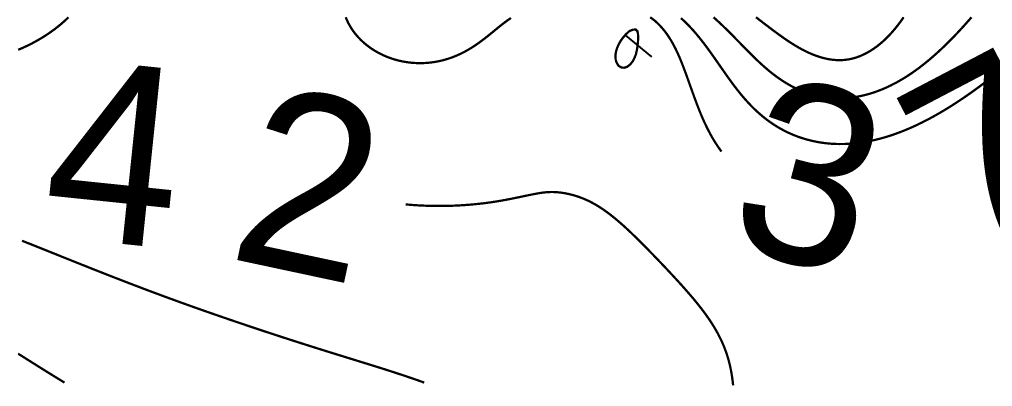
# Model space of a CAD drawing. Extents: x 570309 to 580772, y 150222 to 156182.
# Drawn here: x 575529 to 578966, y 150222 to 151518 of the extents above; entities that cross this region are included whole.
import ezdxf
from ezdxf.enums import TextEntityAlignment as Align

# ---------------------------------------------------------------- set-up
doc = ezdxf.new("R2010")
doc.units = 0
for name, color, linetype in [('Contour_Annotations', 2, 'CONTINUOUS'), ('Contour_Hachures', 3, 'CONTINUOUS'), ('Contour_Lines', 1, 'CONTINUOUS')]:
    doc.layers.add(name, color=color, linetype=linetype)
doc.styles.get("Standard").update_dxf_attribs({"font": 'txt', "width": 1.371482})

msp = doc.modelspace()

# ---------------------------------------------------------------- linework, layer by layer
at = {"layer": 'Contour_Hachures', "color": 7}
msp.add_line((577668.67, 151463.27), (577761.32, 151386.16), dxfattribs=at)
at = {"layer": 'Contour_Lines', "color": 7, "const_width": 8, "flags": 128}
for points in [[(575702.45, 151526.26), (575694.73, 151518.88), (575691.94, 151516.25), (575684.72, 151509.75), (575680.78, 151506.25), (575674.72, 151501.1), (575668.9, 151496.24), (575664.71, 151492.9), (575656.23, 151486.24), (575654.71, 151485.09), (575644.71, 151477.68), (575642.72, 151476.23), (575634.7, 151470.63), (575628.26, 151466.23), (575624.7, 151463.89), (575614.69, 151457.46), (575612.72, 151456.22), (575604.69, 151451.35), (575595.97, 151446.22), (575594.69, 151445.49), (575584.68, 151439.91), (575577.84, 151436.21), (575574.68, 151434.56), (575564.67, 151429.47), (575558.06, 151426.21), (575554.67, 151424.59), (575544.67, 151419.93), (575536.34, 151416.21), (575534.66, 151415.48), (575524.66, 151411.24)], [(577265.36, 151523.65), (577255.36, 151516.87), (577254.49, 151516.25), (577245.35, 151509.66), (577240.88, 151506.25), (577235.35, 151502.03), (577228.06, 151496.24), (577225.34, 151494.1), (577215.67, 151486.24), (577215.34, 151485.97), (577205.34, 151477.78), (577203.47, 151476.23), (577195.33, 151469.6), (577191.21, 151466.23), (577185.33, 151461.5), (577178.72, 151456.22), (577175.32, 151453.56), (577165.82, 151446.22), (577165.32, 151445.84), (577155.32, 151438.43), (577152.25, 151436.21), (577145.31, 151431.32), (577137.81, 151426.21), (577135.31, 151424.54), (577125.3, 151418.13), (577122.16, 151416.21), (577115.3, 151412.1), (577105.3, 151406.43), (577104.87, 151406.2), (577095.29, 151401.16), (577085.29, 151396.25), (577085.18, 151396.2), (577075.28, 151391.72), (577065.28, 151387.56), (577061.73, 151386.19), (577055.28, 151383.75), (577045.27, 151380.31), (577035.27, 151377.22), (577031.57, 151376.19), (577025.26, 151374.46), (577015.26, 151372.04), (577005.26, 151369.95), (576995.25, 151368.18), (576985.25, 151366.74), (576980.32, 151366.18), (576975.24, 151365.61), (576965.24, 151364.8), (576955.24, 151364.3), (576945.23, 151364.11), (576935.23, 151364.24), (576925.22, 151364.68), (576915.22, 151365.42), (576908.17, 151366.18), (576905.22, 151366.5), (576895.21, 151367.89), (576885.21, 151369.61), (576875.2, 151371.66), (576865.2, 151374.06), (576857.42, 151376.19), (576855.2, 151376.8), (576845.19, 151379.92), (576835.19, 151383.42), (576828.03, 151386.19), (576825.18, 151387.32), (576815.18, 151391.64), (576805.57, 151396.2), (576805.18, 151396.39), (576795.17, 151401.63), (576787.14, 151406.2), (576785.17, 151407.37), (576775.16, 151413.68), (576771.41, 151416.21), (576765.16, 151420.61), (576757.7, 151426.21), (576755.15, 151428.21), (576745.58, 151436.21), (576745.15, 151436.6), (576735.15, 151445.91), (576734.83, 151446.22), (576725.22, 151456.22), (576725.14, 151456.31), (576716.62, 151466.23), (576715.14, 151468.1), (576708.92, 151476.23), (576705.13, 151481.67), (576702.04, 151486.24), (576695.92, 151496.24), (576695.13, 151497.67), (576690.49, 151506.25), (576685.75, 151516.25), (576685.13, 151517.73), (576681.6, 151526.26)], [(578005.66, 151055.81), (578005.49, 151056.04), (577998.41, 151066.05), (577995.66, 151070.08), (577991.69, 151076.05), (577985.65, 151085.5), (577985.31, 151086.06), (577979.22, 151096.06), (577975.65, 151102.16), (577973.43, 151106.07), (577967.9, 151116.07), (577965.64, 151120.27), (577962.61, 151126.07), (577957.56, 151136.08), (577955.64, 151139.97), (577952.7, 151146.08), (577948.04, 151156.09), (577945.64, 151161.4), (577943.55, 151166.09), (577939.22, 151176.1), (577935.63, 151184.63), (577935.03, 151186.1), (577930.94, 151196.11), (577926.99, 151206.11), (577925.63, 151209.58), (577923.11, 151216.12), (577919.32, 151226.12), (577915.62, 151236.1), (577915.61, 151236.12), (577911.94, 151246.13), (577908.32, 151256.13), (577905.62, 151263.63), (577904.73, 151266.14), (577901.16, 151276.14), (577897.6, 151286.15), (577895.62, 151291.68), (577894.04, 151296.15), (577890.46, 151306.16), (577886.87, 151316.16), (577885.61, 151319.57), (577883.23, 151326.17), (577879.54, 151336.17), (577875.8, 151346.17), (577875.61, 151346.66), (577871.95, 151356.18), (577868.01, 151366.18), (577865.6, 151372.04), (577863.94, 151376.19), (577859.72, 151386.19), (577855.6, 151395.54), (577855.32, 151396.2), (577850.7, 151406.2), (577845.84, 151416.21), (577845.6, 151416.66), (577840.68, 151426.21), (577835.59, 151435.48), (577835.2, 151436.21), (577829.34, 151446.22), (577825.59, 151452.12), (577823.03, 151456.22), (577816.22, 151466.23), (577815.58, 151467.08), (577808.82, 151476.23), (577805.58, 151480.22), (577800.72, 151486.24), (577795.58, 151491.99), (577791.78, 151496.24), (577785.57, 151502.47), (577781.77, 151506.25), (577775.57, 151511.78), (577770.39, 151516.25), (577765.56, 151520.02), (577757.11, 151526.26)], [(578891.78, 151526.26), (578886.02, 151519.65), (578883.06, 151516.25), (578876.01, 151508.29), (578874.22, 151506.25), (578866.01, 151497.09), (578865.25, 151496.24), (578856.14, 151486.24), (578856, 151486.1), (578846.88, 151476.23), (578846, 151475.3), (578837.46, 151466.23), (578836, 151464.7), (578827.88, 151456.22), (578825.99, 151454.3), (578818.1, 151446.22), (578815.99, 151444.11), (578808.11, 151436.21), (578805.98, 151434.13), (578797.9, 151426.21), (578795.98, 151424.37), (578787.44, 151416.21), (578785.98, 151414.84), (578776.72, 151406.2), (578775.97, 151405.52), (578765.97, 151396.44), (578765.69, 151396.2), (578755.96, 151387.61), (578754.35, 151386.19), (578745.96, 151379.01), (578742.64, 151376.19), (578735.96, 151370.65), (578730.51, 151366.18), (578725.95, 151362.54), (578717.91, 151356.18), (578715.95, 151354.66), (578705.94, 151347.05), (578704.78, 151346.17), (578695.94, 151339.69), (578691.04, 151336.17), (578685.94, 151332.58), (578676.59, 151326.17), (578675.93, 151325.72), (578665.93, 151319.13), (578661.29, 151316.16), (578655.92, 151312.8), (578645.92, 151306.71), (578644.97, 151306.16), (578635.92, 151300.9), (578627.39, 151296.15), (578625.91, 151295.34), (578615.91, 151290.05), (578608.18, 151286.15), (578605.9, 151285.01), (578595.9, 151280.24), (578586.81, 151276.14), (578585.89, 151275.74), (578575.89, 151271.49), (578565.89, 151267.51), (578562.22, 151266.14), (578555.88, 151263.79), (578545.88, 151260.33), (578535.87, 151257.15), (578532.39, 151256.13), (578525.87, 151254.23), (578515.87, 151251.57), (578505.86, 151249.19), (578495.86, 151247.08), (578490.71, 151246.13), (578485.85, 151245.23), (578475.85, 151243.65), (578465.85, 151242.35), (578455.84, 151241.32), (578445.84, 151240.57), (578435.83, 151240.1), (578425.83, 151239.92), (578415.83, 151240.01), (578405.82, 151240.39), (578395.82, 151241.06), (578385.81, 151242.02), (578375.81, 151243.27), (578365.81, 151244.83), (578358.85, 151246.13), (578355.8, 151246.69), (578345.8, 151248.85), (578335.79, 151251.32), (578325.79, 151254.12), (578319.33, 151256.13), (578315.79, 151257.24), (578305.78, 151260.68), (578295.78, 151264.46), (578291.69, 151266.14), (578285.77, 151268.57), (578275.77, 151273.04), (578269.32, 151276.14), (578265.77, 151277.86), (578255.76, 151283.03), (578250.12, 151286.15), (578245.76, 151288.57), (578235.75, 151294.47), (578233.07, 151296.15), (578225.75, 151300.75), (578217.61, 151306.16), (578215.75, 151307.4), (578205.74, 151314.43), (578203.39, 151316.16), (578195.74, 151321.82), (578190.13, 151326.17), (578185.73, 151329.58), (578177.62, 151336.17), (578175.73, 151337.7), (578165.73, 151346.17), (578165.72, 151346.17), (578155.72, 151354.96), (578154.38, 151356.18), (578145.72, 151364.05), (578143.45, 151366.18), (578135.71, 151373.42), (578132.85, 151376.19), (578125.71, 151383.04), (578122.51, 151386.19), (578115.7, 151392.86), (578112.39, 151396.2), (578105.7, 151402.86), (578102.43, 151406.2), (578095.7, 151412.99), (578092.58, 151416.21), (578085.69, 151423.21), (578082.8, 151426.21), (578075.69, 151433.47), (578073.05, 151436.21), (578065.68, 151443.73), (578063.29, 151446.22), (578055.68, 151453.95), (578053.48, 151456.22), (578045.68, 151464.1), (578043.6, 151466.23), (578035.67, 151474.13), (578033.59, 151476.23), (578025.67, 151484.02), (578023.43, 151486.24), (578015.66, 151493.73), (578013.09, 151496.24), (578005.66, 151503.25), (578002.51, 151506.25), (577995.66, 151512.56), (577991.66, 151516.25), (577985.65, 151521.62), (577980.48, 151526.26)], [(578405.82, 151375.56), (578400.51, 151376.19), (578395.82, 151376.75), (578385.81, 151378.4), (578375.81, 151380.49), (578365.81, 151382.99), (578355.8, 151385.9), (578354.89, 151386.19), (578345.8, 151389.21), (578335.79, 151392.9), (578327.59, 151396.2), (578325.79, 151396.94), (578315.79, 151401.36), (578305.78, 151406.1), (578305.59, 151406.2), (578295.78, 151411.21), (578286.51, 151416.21), (578285.77, 151416.61), (578275.77, 151422.34), (578269.29, 151426.21), (578265.77, 151428.34), (578255.76, 151434.61), (578253.29, 151436.21), (578245.76, 151441.14), (578238.2, 151446.22), (578235.75, 151447.87), (578225.75, 151454.82), (578223.77, 151456.22), (578215.75, 151461.94), (578209.85, 151466.23), (578205.74, 151469.2), (578196.22, 151476.23), (578195.74, 151476.59), (578185.73, 151484.08), (578182.91, 151486.24), (578175.73, 151491.65), (578169.74, 151496.24), (578165.73, 151499.27), (578156.64, 151506.25), (578155.72, 151506.94), (578145.72, 151514.62), (578143.63, 151516.25), (578135.71, 151522.31), (578130.62, 151526.26)], [(578652.16, 151526.26), (578645.92, 151517.45), (578645.08, 151516.25), (578637.73, 151506.25), (578635.92, 151503.89), (578630.07, 151496.24), (578625.91, 151491.07), (578622.04, 151486.24), (578615.91, 151478.99), (578613.57, 151476.23), (578605.9, 151467.67), (578604.61, 151466.23), (578595.9, 151457.11), (578595.05, 151456.22), (578585.89, 151447.3), (578584.77, 151446.22), (578575.89, 151438.2), (578573.63, 151436.21), (578565.89, 151429.79), (578561.42, 151426.21), (578555.88, 151422.02), (578547.83, 151416.21), (578545.88, 151414.87), (578535.87, 151408.36), (578532.34, 151406.2), (578525.87, 151402.45), (578515.87, 151397.1), (578514.02, 151396.2), (578505.86, 151392.35), (578495.86, 151388.16), (578490.48, 151386.19), (578485.85, 151384.54), (578475.85, 151381.49), (578465.85, 151379.01), (578455.84, 151377.09), (578449.17, 151376.19), (578445.84, 151375.73), (578435.83, 151374.91), (578425.83, 151374.62), (578415.83, 151374.84), (578405.82, 151375.56)], [(578976.05, 151324.6), (578966.05, 151316.69), (578965.37, 151316.16), (578956.04, 151308.89), (578952.53, 151306.16), (578946.04, 151301.17), (578939.47, 151296.15), (578936.04, 151293.56), (578926.18, 151286.15), (578926.03, 151286.04), (578916.03, 151278.62), (578912.66, 151276.14), (578906.02, 151271.31), (578898.88, 151266.14), (578896.02, 151264.09), (578886.02, 151256.98), (578884.82, 151256.13), (578876.01, 151249.98), (578870.45, 151246.13), (578866.01, 151243.09), (578856, 151236.31), (578855.74, 151236.12), (578846, 151229.63), (578840.67, 151226.12), (578836, 151223.07), (578825.99, 151216.63), (578825.18, 151216.12), (578815.99, 151210.31), (578809.25, 151206.11), (578805.98, 151204.1), (578795.98, 151198.02), (578792.79, 151196.11), (578785.98, 151192.06), (578775.97, 151186.23), (578775.75, 151186.1), (578765.97, 151180.52), (578758.05, 151176.1), (578755.96, 151174.94), (578745.96, 151169.5), (578739.56, 151166.09), (578735.96, 151164.19), (578725.95, 151159.02), (578720.14, 151156.09), (578715.95, 151153.98), (578705.94, 151149.09), (578699.62, 151146.08), (578695.94, 151144.34), (578685.94, 151139.73), (578677.73, 151136.08), (578675.93, 151135.28), (578665.93, 151130.96), (578655.92, 151126.82), (578654.07, 151126.07), (578645.92, 151122.81), (578635.92, 151118.96), (578628.06, 151116.07), (578625.91, 151115.28), (578615.91, 151111.75), (578605.9, 151108.39), (578598.62, 151106.07), (578595.9, 151105.2), (578585.89, 151102.16), (578575.89, 151099.3), (578565.89, 151096.62), (578563.66, 151096.06), (578555.88, 151094.1), (578545.88, 151091.76), (578535.87, 151089.6), (578525.87, 151087.63), (578517.06, 151086.06), (578515.87, 151085.84), (578505.86, 151084.22), (578495.86, 151082.8), (578485.85, 151081.57), (578475.85, 151080.53), (578465.85, 151079.69), (578455.84, 151079.05), (578445.84, 151078.61), (578435.83, 151078.38), (578425.83, 151078.35), (578415.83, 151078.53), (578405.82, 151078.92), (578395.82, 151079.53), (578385.81, 151080.36), (578375.81, 151081.42), (578365.81, 151082.7), (578355.8, 151084.23), (578345.8, 151086), (578345.51, 151086.06), (578335.79, 151087.99), (578325.79, 151090.23), (578315.79, 151092.74), (578305.78, 151095.51), (578303.98, 151096.06), (578295.78, 151098.54), (578285.77, 151101.84), (578275.77, 151105.45), (578274.18, 151106.07), (578265.77, 151109.32), (578255.76, 151113.51), (578250.08, 151116.07), (578245.76, 151118.01), (578235.75, 151122.83), (578229.47, 151126.07), (578225.75, 151127.99), (578215.75, 151133.5), (578211.34, 151136.08), (578205.74, 151139.37), (578195.74, 151145.63), (578195.05, 151146.08), (578185.73, 151152.25), (578180.29, 151156.09), (578175.73, 151159.31), (578166.66, 151166.09), (578165.73, 151166.8), (578155.72, 151174.72), (578154.07, 151176.1), (578145.72, 151183.1), (578142.31, 151186.1), (578135.71, 151191.96), (578131.27, 151196.11), (578125.71, 151201.33), (578120.85, 151206.11), (578115.7, 151211.21), (578110.97, 151216.12), (578105.7, 151221.61), (578101.55, 151226.12), (578095.7, 151232.54), (578092.56, 151236.12), (578085.69, 151244.01), (578083.91, 151246.13), (578075.69, 151256), (578075.58, 151256.13), (578067.55, 151266.14), (578065.68, 151268.47), (578059.75, 151276.14), (578055.68, 151281.41), (578052.14, 151286.15), (578045.68, 151294.8), (578044.7, 151296.15), (578037.41, 151306.16), (578035.67, 151308.53), (578030.24, 151316.16), (578025.67, 151322.55), (578023.15, 151326.17), (578016.13, 151336.17), (578015.66, 151336.82), (578009.16, 151346.17), (578005.66, 151351.15), (578002.21, 151356.18), (577995.66, 151365.58), (577995.25, 151366.18), (577988.28, 151376.19), (577985.65, 151379.88), (577981.26, 151386.19), (577975.65, 151394.07), (577974.17, 151396.2), (577966.99, 151406.2), (577965.64, 151408.02), (577959.71, 151416.21), (577955.64, 151421.64), (577952.28, 151426.21), (577945.64, 151434.94), (577944.68, 151436.21), (577936.9, 151446.22), (577935.63, 151447.78), (577928.89, 151456.22), (577925.63, 151460.13), (577920.6, 151466.23), (577915.62, 151471.99), (577912, 151476.23), (577905.62, 151483.32), (577903.03, 151486.24), (577895.62, 151494.11), (577893.62, 151496.24), (577885.61, 151504.33), (577883.72, 151506.25), (577875.61, 151513.98), (577873.23, 151516.25), (577865.6, 151523.08)], [(577645.51, 151354.6), (577644.2, 151356.18), (577638.25, 151366.18), (577635.51, 151374.59), (577635.15, 151376.19), (577634.29, 151386.19), (577634.77, 151396.2), (577635.51, 151400.36), (577636.58, 151406.2), (577639.61, 151416.21), (577643.58, 151426.21), (577645.51, 151429.9), (577648.79, 151436.21), (577654.95, 151446.22), (577655.52, 151446.93), (577662.45, 151456.22), (577665.52, 151459.5), (577671.13, 151466.23), (577675.53, 151469.98), (577681.83, 151476.23), (577685.53, 151478.23), (577695.53, 151482.3), (577705.54, 151482.71), (577712.05, 151476.23), (577713.86, 151466.23), (577714.48, 151456.22), (577714.19, 151446.22), (577713.44, 151436.21), (577712.38, 151426.21), (577710.94, 151416.21), (577709.05, 151406.2), (577706.61, 151396.2), (577705.54, 151392.5), (577702.9, 151386.19), (577698.16, 151376.19), (577695.53, 151371.17), (577691.65, 151366.18), (577685.53, 151358.66), (577682.2, 151356.18), (577675.53, 151351.23), (577665.52, 151347.82), (577655.52, 151348.54), (577645.51, 151354.6)], [(578008.66, 151051.78), (578005.66, 151055.81)], [(578049.88, 150225.67), (578048.8, 150235.67), (578047.57, 150245.68), (578046.17, 150255.68), (578045.68, 150258.86), (578044.59, 150265.69), (578042.83, 150275.69), (578040.85, 150285.7), (578038.66, 150295.7), (578036.24, 150305.7), (578035.67, 150307.84), (578033.58, 150315.71), (578030.67, 150325.71), (578027.51, 150335.72), (578025.67, 150341.1), (578024.08, 150345.72), (578020.37, 150355.73), (578016.38, 150365.73), (578015.66, 150367.41), (578012.11, 150375.74), (578007.53, 150385.74), (578005.66, 150389.6), (578002.67, 150395.75), (577997.52, 150405.75), (577995.66, 150409.17), (577992.06, 150415.75), (577986.32, 150425.76), (577985.65, 150426.87), (577980.29, 150435.76), (577975.65, 150443.13), (577973.99, 150445.77), (577967.4, 150455.77), (577965.64, 150458.33), (577960.55, 150465.78), (577955.64, 150472.7), (577953.46, 150475.78), (577946.1, 150485.79), (577945.64, 150486.4), (577938.53, 150495.79), (577935.63, 150499.51), (577930.74, 150505.79), (577925.63, 150512.19), (577922.75, 150515.8), (577915.62, 150524.5), (577914.56, 150525.8), (577906.21, 150535.81), (577905.62, 150536.5), (577897.71, 150545.81), (577895.62, 150548.22), (577889.04, 150555.82), (577885.61, 150559.72), (577880.26, 150565.82), (577875.61, 150571.03), (577871.35, 150575.83), (577865.6, 150582.19), (577862.33, 150585.83), (577855.6, 150593.23), (577853.23, 150595.84), (577845.6, 150604.14), (577844.04, 150605.84), (577835.59, 150614.97), (577834.78, 150615.84), (577825.59, 150625.71), (577825.46, 150625.85), (577816.07, 150635.85), (577815.58, 150636.37), (577806.62, 150645.86), (577805.58, 150646.95), (577797.13, 150655.86), (577795.58, 150657.49), (577787.57, 150665.87), (577785.57, 150667.95), (577777.98, 150675.87), (577775.57, 150678.38), (577768.32, 150685.88), (577765.56, 150688.73), (577758.61, 150695.88), (577755.56, 150699.03), (577748.86, 150705.89), (577745.56, 150709.26), (577739.02, 150715.89), (577735.55, 150719.41), (577729.09, 150725.89), (577725.55, 150729.47), (577719.08, 150735.9), (577715.54, 150739.43), (577708.96, 150745.9), (577705.54, 150749.27), (577698.69, 150755.91), (577695.53, 150758.98), (577688.28, 150765.91), (577685.53, 150768.54), (577677.64, 150775.92), (577675.53, 150777.91), (577666.81, 150785.92), (577665.52, 150787.1), (577655.67, 150795.93), (577655.52, 150796.06), (577645.51, 150804.78), (577644.16, 150805.93), (577635.51, 150813.24), (577632.22, 150815.93), (577625.51, 150821.42), (577619.77, 150825.94), (577615.5, 150829.29), (577606.69, 150835.94), (577605.5, 150836.84), (577595.49, 150844.03), (577592.71, 150845.95), (577585.49, 150850.87), (577577.64, 150855.95), (577575.49, 150857.33), (577565.48, 150863.4), (577561.03, 150865.96), (577555.48, 150869.07), (577545.47, 150874.34), (577542.21, 150875.96), (577535.47, 150879.2), (577525.47, 150883.66), (577519.89, 150885.97), (577515.46, 150887.72), (577505.46, 150891.37), (577495.45, 150894.69), (577491.26, 150895.97), (577485.45, 150897.64), (577475.45, 150900.24), (577465.44, 150902.55), (577455.44, 150904.56), (577447.08, 150905.98), (577445.43, 150906.23), (577435.43, 150907.48), (577425.43, 150908.35), (577415.42, 150908.8), (577405.42, 150908.82), (577395.41, 150908.42), (577385.41, 150907.61), (577375.41, 150906.45), (577372.12, 150905.98), (577365.4, 150904.94), (577355.4, 150903.19), (577345.39, 150901.29), (577335.39, 150899.3), (577325.39, 150897.26), (577319.11, 150895.97), (577315.38, 150895.18), (577305.38, 150893.05), (577295.37, 150890.94), (577285.37, 150888.86), (577275.37, 150886.82), (577271.08, 150885.97), (577265.36, 150884.8), (577255.36, 150882.83), (577245.35, 150880.94), (577235.35, 150879.13), (577225.34, 150877.39), (577216.67, 150875.96), (577215.34, 150875.74), (577205.34, 150874.16), (577195.33, 150872.66), (577185.33, 150871.26), (577175.32, 150869.94), (577165.32, 150868.71), (577155.32, 150867.56), (577145.31, 150866.49), (577139.93, 150865.96), (577135.31, 150865.49), (577125.3, 150864.58), (577115.3, 150863.74), (577105.3, 150862.98), (577095.29, 150862.29), (577085.29, 150861.69), (577075.28, 150861.16), (577065.28, 150860.71), (577055.28, 150860.34), (577045.27, 150860.04), (577035.27, 150859.81), (577025.26, 150859.67), (577015.26, 150859.6), (577005.26, 150859.62), (576995.25, 150859.7), (576985.25, 150859.87), (576975.24, 150860.11), (576965.24, 150860.44), (576955.24, 150860.84), (576945.23, 150861.32), (576935.23, 150861.88), (576925.22, 150862.52), (576915.22, 150863.24), (576905.22, 150864.03), (576895.21, 150864.9)], [(576895.21, 150864.9), (576893.22, 150865.09)], [(575540.34, 150735.9), (575538.27, 150736.71)], [(576958.7, 150235.67), (576955.24, 150236.93), (576945.23, 150240.51), (576935.23, 150244.05), (576930.57, 150245.68), (576925.22, 150247.54), (576915.22, 150250.99), (576905.22, 150254.41), (576901.45, 150255.68), (576895.21, 150257.79), (576885.21, 150261.13), (576875.2, 150264.45), (576871.44, 150265.69), (576865.2, 150267.73), (576855.2, 150271), (576845.19, 150274.24), (576840.68, 150275.69), (576835.19, 150277.46), (576825.18, 150280.65), (576815.18, 150283.84), (576809.3, 150285.7), (576805.18, 150287), (576795.17, 150290.15), (576785.17, 150293.29), (576777.46, 150295.7), (576775.16, 150296.42), (576765.16, 150299.53), (576755.15, 150302.64), (576745.29, 150305.7), (576745.15, 150305.75), (576735.15, 150308.85), (576725.14, 150311.94), (576715.14, 150315.03), (576712.96, 150315.71), (576705.13, 150318.13), (576695.13, 150321.21), (576685.13, 150324.3), (576680.57, 150325.71), (576675.12, 150327.39), (576665.12, 150330.49), (576655.11, 150333.59), (576648.25, 150335.72), (576645.11, 150336.69), (576635.11, 150339.8), (576625.1, 150342.91), (576616.07, 150345.72), (576615.1, 150346.02), (576605.09, 150349.15), (576595.09, 150352.28), (576585.09, 150355.41), (576584.08, 150355.73), (576575.08, 150358.56), (576565.08, 150361.71), (576555.07, 150364.87), (576552.37, 150365.73), (576545.07, 150368.04), (576535.07, 150371.22), (576525.06, 150374.41), (576520.91, 150375.74), (576515.06, 150377.61), (576505.05, 150380.81), (576495.05, 150384.02), (576489.72, 150385.74), (576485.05, 150387.25), (576475.04, 150390.48), (576465.04, 150393.72), (576458.82, 150395.75), (576455.03, 150396.97), (576445.03, 150400.23), (576435.03, 150403.5), (576428.16, 150405.75), (576425.02, 150406.78), (576415.02, 150410.07), (576405.01, 150413.36), (576397.78, 150415.75), (576395.01, 150416.67), (576385.01, 150419.98), (576375, 150423.31), (576367.64, 150425.76), (576365, 150426.64), (576354.99, 150429.98), (576344.99, 150433.33), (576337.74, 150435.76), (576334.98, 150436.69), (576324.98, 150440.05), (576314.98, 150443.43), (576308.07, 150445.77), (576304.97, 150446.82), (576294.97, 150450.21), (576284.96, 150453.61), (576278.64, 150455.77), (576274.96, 150457.03), (576264.96, 150460.45), (576254.95, 150463.88), (576249.44, 150465.78), (576244.95, 150467.32), (576234.94, 150470.77), (576224.94, 150474.23), (576220.47, 150475.78), (576214.94, 150477.7), (576204.93, 150481.18), (576194.93, 150484.68), (576191.77, 150485.79), (576184.92, 150488.18), (576174.92, 150491.69), (576164.92, 150495.22), (576163.31, 150495.79), (576154.91, 150498.76), (576144.91, 150502.31), (576135.12, 150505.79), (576134.9, 150505.87), (576124.9, 150509.44), (576114.9, 150513.04), (576107.21, 150515.8), (576104.89, 150516.63), (576094.89, 150520.24), (576084.88, 150523.86), (576079.56, 150525.8), (576074.88, 150527.5), (576064.88, 150531.15), (576054.87, 150534.82), (576052.18, 150535.81), (576044.87, 150538.5), (576034.86, 150542.18), (576025.04, 150545.81), (576024.86, 150545.88), (576014.86, 150549.6), (576004.85, 150553.33), (575998.19, 150555.82), (575994.85, 150557.06), (575984.84, 150560.82), (575974.84, 150564.58), (575971.57, 150565.82), (575964.84, 150568.36), (575954.83, 150572.15), (575945.16, 150575.83), (575944.83, 150575.95), (575934.82, 150579.76), (575924.82, 150583.59), (575918.99, 150585.83), (575914.82, 150587.43), (575904.81, 150591.27), (575894.81, 150595.13), (575893, 150595.84), (575884.8, 150599.01), (575874.8, 150602.89), (575867.22, 150605.84), (575864.79, 150606.78), (575854.79, 150610.68), (575844.79, 150614.59), (575841.6, 150615.84), (575834.78, 150618.51), (575824.78, 150622.44), (575816.13, 150625.85), (575814.77, 150626.38), (575804.77, 150630.33), (575794.77, 150634.28), (575790.82, 150635.85), (575784.76, 150638.25), (575774.76, 150642.21), (575765.6, 150645.86), (575764.75, 150646.19), (575754.75, 150650.17), (575744.75, 150654.16), (575740.5, 150655.86), (575734.74, 150658.15), (575724.74, 150662.15), (575715.46, 150665.87), (575714.73, 150666.15), (575704.73, 150670.15), (575694.73, 150674.16), (575690.49, 150675.87), (575684.72, 150678.18), (575674.72, 150682.19), (575665.55, 150685.88), (575664.71, 150686.21), (575654.71, 150690.22), (575644.71, 150694.24), (575640.62, 150695.88), (575634.7, 150698.24), (575624.7, 150702.25), (575615.66, 150705.89), (575614.69, 150706.27), (575604.69, 150710.27), (575594.69, 150714.27), (575590.65, 150715.89), (575584.68, 150718.26), (575574.68, 150722.25), (575565.54, 150725.89), (575564.67, 150726.24), (575554.67, 150730.21), (575544.67, 150734.18), (575540.34, 150735.9)], [(575688.18, 150235.67), (575684.72, 150237.78), (575674.72, 150243.91), (575671.84, 150245.68), (575664.71, 150250.05), (575655.59, 150255.68), (575654.71, 150256.22), (575644.71, 150262.41), (575639.43, 150265.69), (575634.7, 150268.61), (575624.7, 150274.83), (575623.32, 150275.69), (575614.69, 150281.06), (575607.29, 150285.7), (575604.69, 150287.31), (575594.69, 150293.58), (575591.31, 150295.7), (575584.68, 150299.85), (575575.37, 150305.7), (575574.68, 150306.14), (575564.67, 150312.43), (575559.48, 150315.71), (575554.67, 150318.74), (575544.67, 150325.05), (575543.62, 150325.71), (575534.66, 150331.37), (575527.79, 150335.72), (575524.66, 150337.69)]]:
    msp.add_lwpolyline(points, dxfattribs=at)

# ---------------------------------------------------------------- texts
at = {"layer": 'Contour_Annotations', "color": 7}
for s, rotation, p in [('7', 27.67, (578944.44, 151049.27)), ('4', -5.92, (575867.38, 151046.18)), ('3', -14.62, (578322.71, 150969.87)), ('2', -12.06, (576553.23, 150937.72))]:
    msp.add_text(s, height=632.87, rotation=rotation, dxfattribs=at).set_placement(p, align=Align.MIDDLE_CENTER)

doc.saveas('drawing.dxf')
